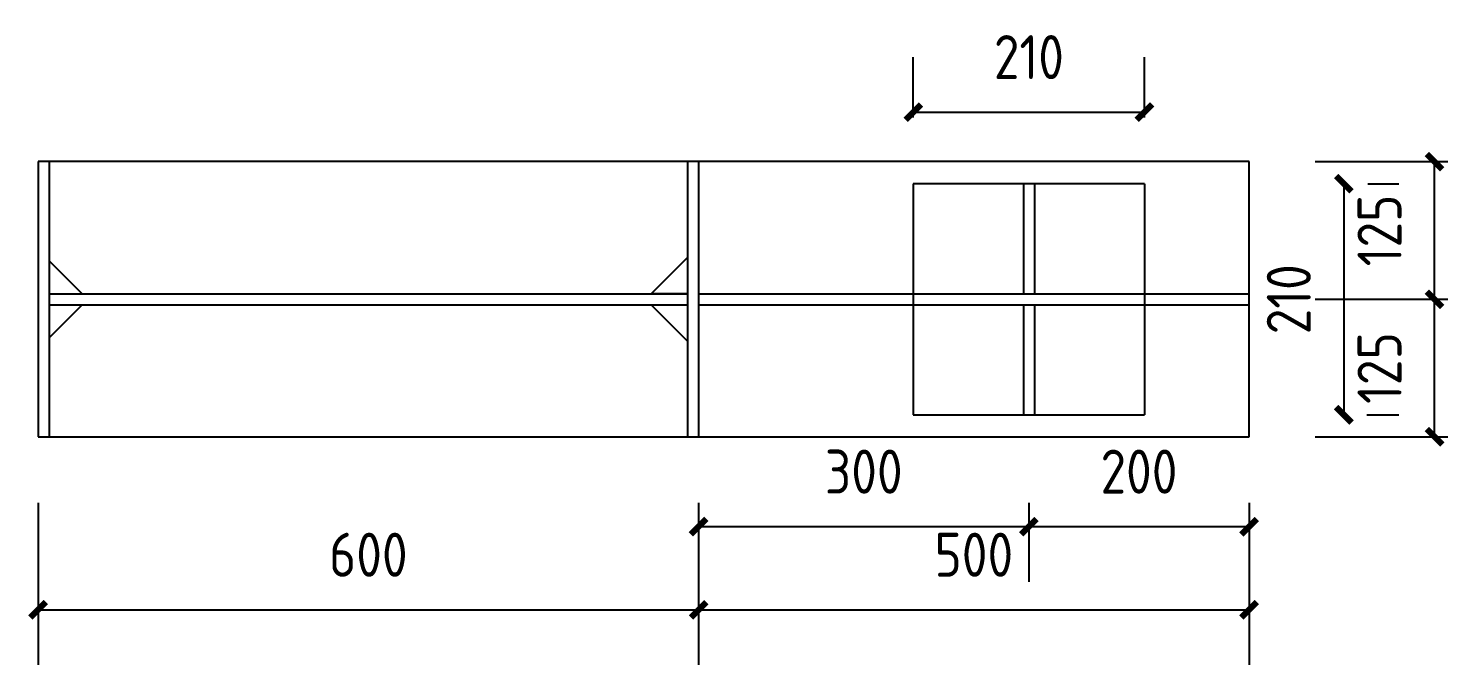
# Model space of a CAD drawing. Extents: x -9001 to 151288, y 75886 to 362543.
# Drawn here: x 32787 to 39193, y 127899 to 130791 of the extents above; entities that cross this region are included whole.
import ezdxf

# ---------------------------------------------------------------- set-up
doc = ezdxf.new("R2010")
doc.units = 0
doc.header["$LTSCALE"] = 1000
doc.header["$MEASUREMENT"] = 0
doc.styles.get("Standard").update_dxf_attribs({"font": 'gbenor.shx', "bigfont": 'gbcbig.shx'})
doc.dimstyles.get("Standard").update_dxf_attribs({"dimscale": 100, "dimtxt": 1, "dimasz": 1, "dimexe": 2.5, "dimexo": 3, "dimgap": 1.5, "dimtad": 1, "dimdec": 0, "dimzin": 0, "dimdsep": 46, "dimtxsty": 'Standard', "dimblk": 'ARCHTICK', "dimcen": 0.09, "dimadec": 0, "dimazin": 0, "dimtfac": 1, "dimtdec": 0, "dimtix": 1, "dimtmove": 2, "dimatfit": 3, "dimfxl": 1, "dimtolj": 1, "dimtzin": 0, "dimarcsym": 0})

# ---------------------------------------------------------------- blocks, each defined once
blk = doc.blocks.new('_ArchTick')
at = {"color": 0, "linetype": 'ByBlock', "const_width": 0.4}
blk.add_lwpolyline([(-0.5, -0.5), (0.5, 0.5)], dxfattribs=at)
blk = doc.blocks.new('*D81')
at = {"color": 0, "lineweight": -2}
for p, q in [((32831.4, 128634.4), (32831.4, 127898.9)), ((35831.4, 128634.4), (35831.4, 127898.9)), ((32831.4, 128148.9), (35831.4, 128148.9))]:
    blk.add_line(p, q, dxfattribs=at)
at = {"layer": 'Defpoints', "color": 0}
for p in [(32831.4, 128934.4), (35831.4, 128934.4), (35831.4, 128148.9)]:
    blk.add_point(p, dxfattribs=at)
at = {"color": 0, "lineweight": -2, "xscale": 70, "yscale": 70, "zscale": 70, "rotation": 180}
blk.add_blockref('_ArchTick', (32831.4, 128148.9), dxfattribs=at)
at = {"color": 0, "lineweight": -2, "xscale": 70, "yscale": 70, "zscale": 70}
blk.add_blockref('_ArchTick', (35831.4, 128148.9), dxfattribs=at)
at = {"color": 0, "insert": (34331.4, 128398.9), "char_height": 200, "attachment_point": 5}
blk.add_mtext('\\A1;600', dxfattribs=at)
blk = doc.blocks.new('*D82')
at = {"color": 0, "lineweight": -2}
for p, q in [((35831.4, 128634.4), (35831.4, 127898.9)), ((38331.4, 128634.4), (38331.4, 127898.9)), ((35831.4, 128148.9), (38331.4, 128148.9))]:
    blk.add_line(p, q, dxfattribs=at)
at = {"layer": 'Defpoints', "color": 0}
for p in [(35831.4, 128934.4), (38331.4, 128934.4), (38331.4, 128148.9)]:
    blk.add_point(p, dxfattribs=at)
at = {"color": 0, "lineweight": -2, "xscale": 70, "yscale": 70, "zscale": 70, "rotation": 180}
blk.add_blockref('_ArchTick', (35831.4, 128148.9), dxfattribs=at)
at = {"color": 0, "lineweight": -2, "xscale": 70, "yscale": 70, "zscale": 70}
blk.add_blockref('_ArchTick', (38331.4, 128148.9), dxfattribs=at)
at = {"color": 0, "insert": (37081.4, 128398.9), "char_height": 200, "attachment_point": 5}
blk.add_mtext('\\A1;500', dxfattribs=at)
blk = doc.blocks.new('*D6')
at = {"color": 0, "lineweight": -2}
for p, q in [((35831.4, 128634.4), (35831.4, 128276.4)), ((37331.4, 128634.4), (37331.4, 128276.4)), ((35831.4, 128526.4), (37331.4, 128526.4))]:
    blk.add_line(p, q, dxfattribs=at)
at = {"layer": 'Defpoints', "color": 0}
for p in [(35831.4, 128934.4), (37331.4, 128934.4), (37331.4, 128526.4)]:
    blk.add_point(p, dxfattribs=at)
at = {"color": 0, "lineweight": -2, "xscale": 70, "yscale": 70, "zscale": 70, "rotation": 180}
blk.add_blockref('_ArchTick', (35831.4, 128526.4), dxfattribs=at)
at = {"color": 0, "lineweight": -2, "xscale": 70, "yscale": 70, "zscale": 70}
blk.add_blockref('_ArchTick', (37331.4, 128526.4), dxfattribs=at)
at = {"color": 0, "insert": (36581.4, 128776.4), "char_height": 200, "attachment_point": 5}
blk.add_mtext('\\A1;300', dxfattribs=at)
blk = doc.blocks.new('*D7')
at = {"color": 0, "lineweight": -2}
for p, q in [((37331.4, 128634.4), (37331.4, 128276.4)), ((38331.4, 128634.4), (38331.4, 128276.4)), ((37331.4, 128526.4), (38331.4, 128526.4))]:
    blk.add_line(p, q, dxfattribs=at)
at = {"layer": 'Defpoints', "color": 0}
for p in [(37331.4, 128934.4), (38331.4, 128934.4), (38331.4, 128526.4)]:
    blk.add_point(p, dxfattribs=at)
at = {"color": 0, "lineweight": -2, "xscale": 70, "yscale": 70, "zscale": 70, "rotation": 180}
blk.add_blockref('_ArchTick', (37331.4, 128526.4), dxfattribs=at)
at = {"color": 0, "lineweight": -2, "xscale": 70, "yscale": 70, "zscale": 70}
blk.add_blockref('_ArchTick', (38331.4, 128526.4), dxfattribs=at)
at = {"color": 0, "insert": (37831.4, 128776.4), "char_height": 200, "attachment_point": 5}
blk.add_mtext('\\A1;200', dxfattribs=at)
blk = doc.blocks.new('*D83')
at = {"color": 0, "lineweight": -2}
for p, q in [((38631.4, 129559.4), (39423.9, 129559.4)), ((39173.9, 128934.4), (39173.9, 129559.4)), ((38631.4, 128934.4), (39423.9, 128934.4))]:
    blk.add_line(p, q, dxfattribs=at)
at = {"layer": 'Defpoints', "color": 0}
for p in [(38331.4, 129559.4), (39173.9, 129559.4), (38331.4, 128934.4)]:
    blk.add_point(p, dxfattribs=at)
at = {"color": 0, "lineweight": -2, "xscale": 70, "yscale": 70, "zscale": 70}
for p, rotation in [((39173.9, 129559.4), 90), ((39173.9, 128934.4), 270)]:
    blk.add_blockref('_ArchTick', p, dxfattribs=dict(at, rotation=rotation))
at = {"color": 0, "insert": (38923.9, 129246.9), "char_height": 200, "attachment_point": 5, "rotation": 90}
blk.add_mtext('\\A1;125', dxfattribs=at)
blk = doc.blocks.new('*D84')
at = {"color": 0, "lineweight": -2}
for p, q in [((38631.4, 130184.4), (39423.9, 130184.4)), ((39173.9, 129559.4), (39173.9, 130184.4)), ((38631.4, 129559.4), (39423.9, 129559.4))]:
    blk.add_line(p, q, dxfattribs=at)
at = {"layer": 'Defpoints', "color": 0}
for p in [(38331.4, 130184.4), (39173.9, 130184.4), (38331.4, 129559.4)]:
    blk.add_point(p, dxfattribs=at)
at = {"color": 0, "lineweight": -2, "xscale": 70, "yscale": 70, "zscale": 70}
for p, rotation in [((39173.9, 130184.4), 90), ((39173.9, 129559.4), 270)]:
    blk.add_blockref('_ArchTick', p, dxfattribs=dict(at, rotation=rotation))
at = {"color": 0, "insert": (38923.9, 129871.9), "char_height": 200, "attachment_point": 5, "rotation": 90}
blk.add_mtext('\\A1;125', dxfattribs=at)
blk = doc.blocks.new('*D8')
at = {"color": 0, "lineweight": -2}
for p, q in [((38761.9, 130084.4), (38761.9, 129034.4)), ((38871.4, 130084.4), (39011.9, 130084.4)), ((38866.4, 129034.4), (39011.9, 129034.4))]:
    blk.add_line(p, q, dxfattribs=at)
at = {"layer": 'Defpoints', "color": 0}
for p in [(38571.4, 130084.4), (38566.4, 129034.4), (38761.9, 129034.4)]:
    blk.add_point(p, dxfattribs=at)
at = {"color": 0, "lineweight": -2, "xscale": 70, "yscale": 70, "zscale": 70}
for p, rotation in [((38761.9, 130084.4), 90), ((38761.9, 129034.4), 270)]:
    blk.add_blockref('_ArchTick', p, dxfattribs=dict(at, rotation=rotation))
at = {"color": 0, "insert": (38511.9, 129559.4), "char_height": 200, "attachment_point": 5, "rotation": 90}
blk.add_mtext('\\A1;210', dxfattribs=at)
blk = doc.blocks.new('*D85')
at = {"color": 0, "lineweight": -2}
for p, q in [((36806.4, 130384.4), (36806.4, 130659.4)), ((37856.4, 130384.4), (37856.4, 130659.4)), ((36806.4, 130409.4), (37856.4, 130409.4))]:
    blk.add_line(p, q, dxfattribs=at)
at = {"layer": 'Defpoints', "color": 0}
for p in [(37856.4, 130409.4), (36806.4, 130084.4), (37856.4, 130084.4)]:
    blk.add_point(p, dxfattribs=at)
at = {"color": 0, "lineweight": -2, "xscale": 70, "yscale": 70, "zscale": 70, "rotation": 180}
blk.add_blockref('_ArchTick', (36806.4, 130409.4), dxfattribs=at)
at = {"color": 0, "lineweight": -2, "xscale": 70, "yscale": 70, "zscale": 70}
blk.add_blockref('_ArchTick', (37856.4, 130409.4), dxfattribs=at)
at = {"color": 0, "insert": (37331.4, 130659.4), "char_height": 200, "attachment_point": 5}
blk.add_mtext('\\A1;210', dxfattribs=at)

msp = doc.modelspace()

# ---------------------------------------------------------------- linework, layer by layer
for p, q in [((38331.4, 130184.4), (32831.4, 130184.4)), ((32831.4, 130184.4), (32831.4, 128934.4)), ((32881.4, 130184.4), (32881.4, 128934.4)), ((35781.4, 130184.4), (35781.4, 128934.4)), ((35831.4, 130184.4), (35831.4, 128934.4)), ((38331.4, 128934.4), (38331.4, 130184.4)), ((37856.4, 130084.4), (36806.4, 130084.4)), ((36806.4, 130084.4), (36806.4, 129034.4)), ((37306.4, 130084.4), (37306.4, 129584.4)), ((37356.4, 130084.4), (37356.4, 129584.4)), ((37856.4, 130084.4), (37856.4, 129034.4)), ((35781.4, 129749.4), (35616.4, 129584.4)), ((32881.4, 129734.4), (33031.4, 129584.4)), ((32881.4, 129584.4), (35781.4, 129584.4)), ((32881.4, 129584.4), (33031.4, 129584.4)), ((35781.4, 129584.4), (35616.4, 129584.4)), ((35831.4, 129584.4), (38331.4, 129584.4)), ((32881.4, 129534.4), (35781.4, 129534.4)), ((32881.4, 129384.4), (33031.4, 129534.4)), ((35781.4, 129369.4), (35616.4, 129534.4)), ((35831.4, 129534.4), (38331.4, 129534.4)), ((37306.4, 129534.4), (37306.4, 129034.4)), ((37356.4, 129534.4), (37356.4, 129034.4)), ((36806.4, 129034.4), (37856.4, 129034.4)), ((32831.4, 128934.4), (38331.4, 128934.4))]:
    msp.add_line(p, q)

# ---------------------------------------------------------------- dimensions: what is measured, and where the dimension line sits
for base, p1, p2, picture, middle in [((37856.4, 130409.4), (36806.4, 130084.4), (37856.4, 130084.4), '*D85', (37331.4, 130659.4)), ((35831.4, 128148.9), (32831.4, 128934.4), (35831.4, 128934.4), '*D81', (34331.4, 128398.9)), ((38331.4, 128148.9), (35831.4, 128934.4), (38331.4, 128934.4), '*D82', (37081.4, 128398.9)), ((37331.4, 128526.4), (35831.4, 128934.4), (37331.4, 128934.4), '*D6', (36581.4, 128776.4)), ((38331.4, 128526.4), (37331.4, 128934.4), (38331.4, 128934.4), '*D7', (37831.4, 128776.4))]:
    dim = msp.add_linear_dim(base=base, p1=p1, p2=p2, dimstyle='Standard', override={"dimtxt": 2, "dimasz": 0.7, "dimlfac": 0.2})
    dim.commit()
    dim.dimension.update_dxf_attribs({"geometry": picture, "text_midpoint": middle})
for base, p1, p2, picture, middle in [((39173.9, 130184.4), (38331.4, 129559.4), (38331.4, 130184.4), '*D84', (38923.9, 129871.9)), ((38761.9, 129034.4), (38571.4, 130084.4), (38566.4, 129034.4), '*D8', (38511.9, 129559.4)), ((39173.9, 129559.4), (38331.4, 128934.4), (38331.4, 129559.4), '*D83', (38923.9, 129246.9))]:
    dim = msp.add_linear_dim(base=base, p1=p1, p2=p2, angle=90, dimstyle='Standard', override={"dimtxt": 2, "dimasz": 0.7, "dimlfac": 0.2})
    dim.commit()
    dim.dimension.update_dxf_attribs({"geometry": picture, "text_midpoint": middle})

doc.saveas('drawing.dxf')
